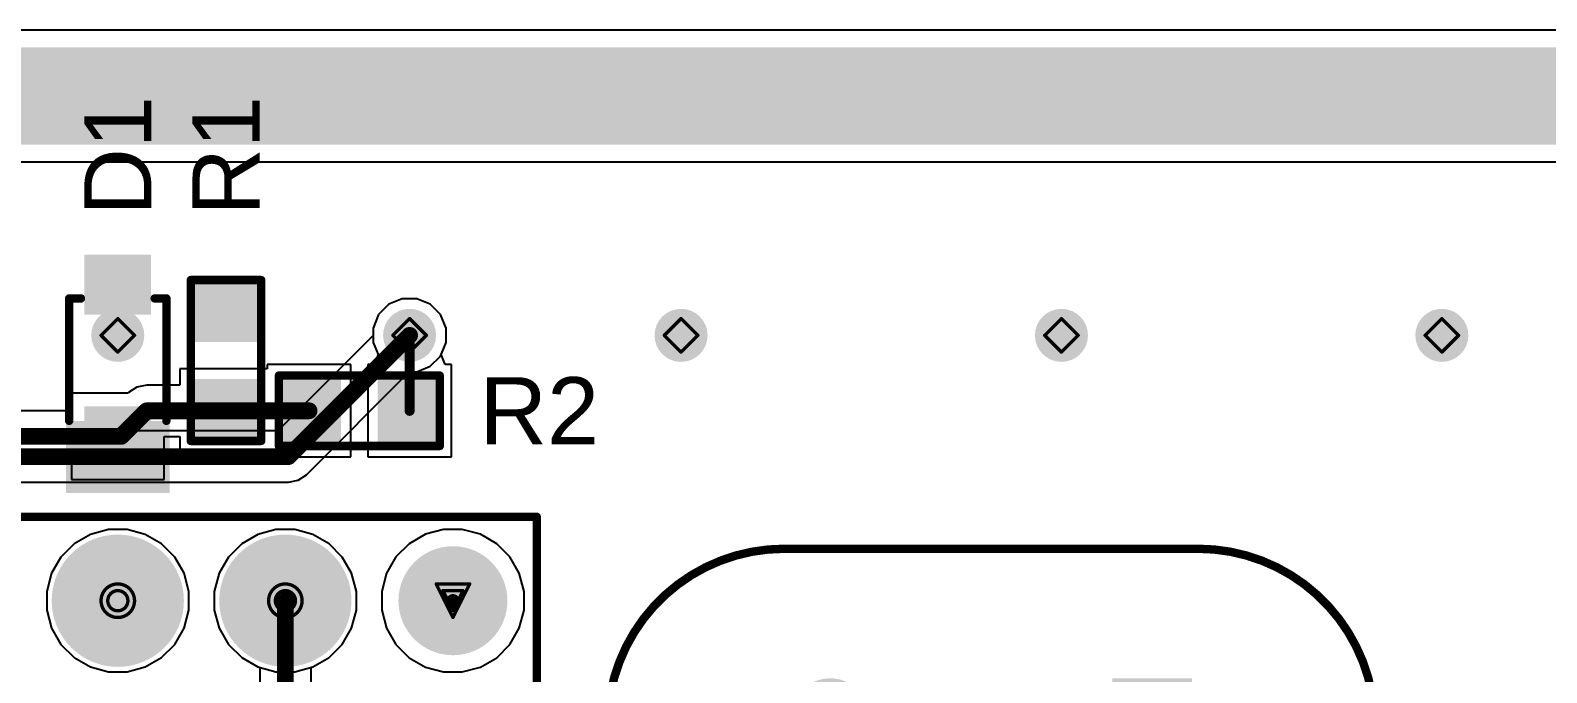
# Model space of a CAD drawing. Header units: inches. Extents: x -31 to 249, y -28 to 261.
# Drawn here: x 82.29 to 105.27, y 53.52 to 63.25 of the extents above; entities that cross this region are included whole.
import ezdxf

# ---------------------------------------------------------------- set-up
doc = ezdxf.new("R2010")
doc.units = ezdxf.units.IN
for name, color, linetype in [('Bottom Layer', 5, 'Continuous'), ('Bottom Solder', 6, 'Continuous'), ('Drill Drawing', 1, 'Continuous'), ('Mechanical 13', 56, 'Continuous'), ('Multi-Layer', 9, 'Continuous'), ('Pad Holes', 156, 'Continuous'), ('Top Layer', 1, 'Continuous'), ('Top Overlay', 2, 'Continuous'), ('Top Paste', 8, 'Continuous'), ('Top Solder', 216, 'Continuous'), ('Via Holes', 16, 'Continuous')]:
    doc.layers.add(name, color=color, linetype=linetype)
doc.styles.add('Arial', font='', dxfattribs={"height": 0.2})
doc.styles.get('Arial').set_extended_font_data('Arial')

# ---------------------------------------------------------------- blocks, each defined once
blk = doc.blocks.new('SOD_323_5')
at = {"layer": 'Top Layer'}
for points in [[(-0.75, -0.45), (-1.55, -0.45), (-1.55, 0.45), (-0.75, 0.45)], [(1.55, -0.45), (0.75, -0.45), (0.75, 0.45), (1.55, 0.45)]]:
    blk.add_hatch(color=1, dxfattribs=at).paths.add_polyline_path(points)
at = {"layer": 'Top Overlay'}
for points in [[(-2.007, 0.483), (-0.914, 0.483), (-0.914, 0.787), (-2.007, 0.787)], [(-2.007, -0.508), (-1.575, -0.508), (-1.575, 0.508), (-2.007, 0.508)], [(-2.007, -0.787), (-0.914, -0.787), (-0.914, -0.483), (-2.007, -0.483)]]:
    blk.add_hatch(color=2, dxfattribs=at).paths.add_polyline_path(points)
at = {"layer": 'Top Paste'}
for points in [[(-0.75, -0.45), (-1.55, -0.45), (-1.55, 0.45), (-0.75, 0.45)], [(1.55, -0.45), (0.75, -0.45), (0.75, 0.45), (1.55, 0.45)]]:
    blk.add_hatch(color=8, dxfattribs=at).paths.add_polyline_path(points)
at = {"layer": 'Top Solder'}
for points in [[(-0.695, -0.505), (-1.605, -0.505), (-1.605, 0.505), (-0.695, 0.505)], [(1.605, -0.505), (0.695, -0.505), (0.695, 0.505), (1.605, 0.505)]]:
    blk.add_hatch(color=216, dxfattribs=at).paths.add_polyline_path(points)
at = {"layer": 'Top Overlay'}
for points in [[(-0.914, 0.737, 0.127, 0.127, 0), (0.94, 0.737, 0.127, 0.127, 0)], [(0.94, 0.737, 0.127, 0.127, 0), (0.94, 0.559, 0.127, 0.127, 0)], [(-0.914, -0.737, 0.127, 0.127, 0), (0.94, -0.737, 0.127, 0.127, 0)], [(0.94, -0.559, 0.127, 0.127, 0), (0.94, -0.737, 0.127, 0.127, 0)]]:
    blk.add_lwpolyline(points, format="xyseb", dxfattribs=at)
for points in [[(-0.946, 0.737, 0.0635, 0.0635, 1), (-0.883, 0.737, 0.0635, 0.0635, 1)], [(0.908, 0.737, 0.0635, 0.0635, 1), (0.972, 0.737, 0.0635, 0.0635, 1)], [(0.908, 0.737, 0.0635, 0.0635, 1), (0.972, 0.737, 0.0635, 0.0635, 1)], [(0.908, 0.559, 0.0635, 0.0635, 1), (0.972, 0.559, 0.0635, 0.0635, 1)], [(-0.946, -0.737, 0.0635, 0.0635, 1), (-0.883, -0.737, 0.0635, 0.0635, 1)], [(0.908, -0.559, 0.0635, 0.0635, 1), (0.972, -0.559, 0.0635, 0.0635, 1)], [(0.908, -0.737, 0.0635, 0.0635, 1), (0.972, -0.737, 0.0635, 0.0635, 1)], [(0.908, -0.737, 0.0635, 0.0635, 1), (0.972, -0.737, 0.0635, 0.0635, 1)]]:
    blk.add_lwpolyline(points, format="xyseb", close=True, dxfattribs=at)
blk = doc.blocks.new('71008000RW1_15')
at = {"layer": 'Bottom Layer'}
blk.add_hatch(color=5, dxfattribs=at).paths.add_polyline_path([(-0.5, 0.5), (0.5, 0.5), (0.5, -0.5), (-0.5, -0.5)])
h = blk.add_hatch(color=5, dxfattribs=at)
edge = h.paths.add_edge_path()
edge.add_arc((4.88, 0), 0.5, 0, 360)
at = {"layer": 'Bottom Solder'}
blk.add_hatch(color=6, dxfattribs=at).paths.add_polyline_path([(-0.602, 0.602), (0.602, 0.602), (0.602, -0.602), (-0.602, -0.602)])
h = blk.add_hatch(color=6, dxfattribs=at)
edge = h.paths.add_edge_path()
edge.add_arc((4.88, 0), 0.602, 0, 360)
at = {"layer": 'Multi-Layer'}
blk.add_hatch(color=9, dxfattribs=at).paths.add_polyline_path([(-0.5, 0.5), (0.5, 0.5), (0.5, -0.5), (-0.5, -0.5)])
h = blk.add_hatch(color=9, dxfattribs=at)
edge = h.paths.add_edge_path()
edge.add_arc((4.88, 0), 0.5, 0, 360)
at = {"layer": 'Pad Holes'}
h = blk.add_hatch(color=7, dxfattribs=at)
edge = h.paths.add_edge_path()
edge.add_arc((0, 0), 0.25, 0, 360)
h = blk.add_hatch(color=7, dxfattribs=at)
edge = h.paths.add_edge_path()
edge.add_arc((4.88, 0), 0.25, 0, 360)
at = {"layer": 'Top Layer'}
blk.add_hatch(color=1, dxfattribs=at).paths.add_polyline_path([(-0.5, 0.5), (0.5, 0.5), (0.5, -0.5), (-0.5, -0.5)])
h = blk.add_hatch(color=1, dxfattribs=at)
edge = h.paths.add_edge_path()
edge.add_arc((4.88, 0), 0.5, 0, 360)
at = {"layer": 'Top Overlay'}
blk.add_hatch(color=2, dxfattribs=at).paths.add_polyline_path([(-0.559, 0.635), (0.584, 0.635), (0.584, 0.813), (-0.559, 0.813)])
at = {"layer": 'Top Solder'}
blk.add_hatch(color=216, dxfattribs=at).paths.add_polyline_path([(-0.602, 0.602), (0.602, 0.602), (0.602, -0.602), (-0.602, -0.602)])
h = blk.add_hatch(color=216, dxfattribs=at)
edge = h.paths.add_edge_path()
edge.add_arc((4.88, 0), 0.602, 0, 360)
at = {"layer": 'Top Overlay'}
for points in [[(-3.375, -0.114, 0.127, 0.127, -0.414214), (-0.696, 2.565, 0.127, 0.127, 0)], [(5.576, 2.565, 0.127, 0.127, 0), (-0.696, 2.565, 0.127, 0.127, 0)], [(5.576, 2.565, 0.127, 0.127, -0.414214), (8.255, -0.114, 0.127, 0.127, 0)], [(-0.696, -2.565, 0.127, 0.127, -0.414214), (-3.375, 0.114, 0.127, 0.127, 0)], [(8.255, 0.114, 0.127, 0.127, -0.414214), (5.576, -2.565, 0.127, 0.127, 0)], [(5.576, -2.565, 0.127, 0.127, 0), (-0.696, -2.565, 0.127, 0.127, 0)]]:
    blk.add_lwpolyline(points, format="xyseb", dxfattribs=at)
for points in [[(-0.728, 2.565, 0.0635, 0.0635, 1), (-0.664, 2.565, 0.0635, 0.0635, 1)], [(-0.728, 2.565, 0.0635, 0.0635, 1), (-0.664, 2.565, 0.0635, 0.0635, 1)], [(5.544, 2.565, 0.0635, 0.0635, 1), (5.608, 2.565, 0.0635, 0.0635, 1)], [(5.544, 2.565, 0.0635, 0.0635, 1), (5.608, 2.565, 0.0635, 0.0635, 1)], [(-3.407, 0.114, 0.0635, 0.0635, 1), (-3.343, 0.114, 0.0635, 0.0635, 1)], [(8.223, 0.114, 0.0635, 0.0635, 1), (8.287, 0.114, 0.0635, 0.0635, 1)], [(-3.407, -0.114, 0.0635, 0.0635, 1), (-3.343, -0.114, 0.0635, 0.0635, 1)], [(8.223, -0.114, 0.0635, 0.0635, 1), (8.287, -0.114, 0.0635, 0.0635, 1)], [(-0.728, -2.565, 0.0635, 0.0635, 1), (-0.664, -2.565, 0.0635, 0.0635, 1)], [(-0.728, -2.565, 0.0635, 0.0635, 1), (-0.664, -2.565, 0.0635, 0.0635, 1)], [(5.544, -2.565, 0.0635, 0.0635, 1), (5.608, -2.565, 0.0635, 0.0635, 1)], [(5.544, -2.565, 0.0635, 0.0635, 1), (5.608, -2.565, 0.0635, 0.0635, 1)]]:
    blk.add_lwpolyline(points, format="xyseb", close=True, dxfattribs=at)
blk = doc.blocks.new('A000005_17')
at = {"layer": 'Bottom Layer'}
h = blk.add_hatch(color=5, dxfattribs=at)
edge = h.paths.add_edge_path()
edge.add_arc((7.62, -15.24), 0.9, 0, 360)
h = blk.add_hatch(color=5, dxfattribs=at)
edge = h.paths.add_edge_path()
edge.add_arc((7.62, -17.78), 0.9, 0, 360)
at = {"layer": 'Bottom Solder'}
h = blk.add_hatch(color=6, dxfattribs=at)
edge = h.paths.add_edge_path()
edge.add_arc((7.62, -15.24), 1.002, 0, 360)
h = blk.add_hatch(color=6, dxfattribs=at)
edge = h.paths.add_edge_path()
edge.add_arc((7.62, -17.78), 1.002, 0, 360)
h = blk.add_hatch(color=6, dxfattribs=at)
edge = h.paths.add_edge_path()
edge.add_arc((7.62, -20.32), 0.102, 0, 360)
at = {"layer": 'Multi-Layer'}
h = blk.add_hatch(color=9, dxfattribs=at)
edge = h.paths.add_edge_path()
edge.add_arc((7.62, -15.24), 0.9, 0, 360)
h = blk.add_hatch(color=9, dxfattribs=at)
edge = h.paths.add_edge_path()
edge.add_arc((7.62, -17.78), 0.9, 0, 360)
at = {"layer": 'Pad Holes'}
h = blk.add_hatch(color=7, dxfattribs=at)
edge = h.paths.add_edge_path()
edge.add_arc((7.62, -15.24), 0.5, 0, 360)
h = blk.add_hatch(color=7, dxfattribs=at)
edge = h.paths.add_edge_path()
edge.add_arc((7.62, -17.78), 0.5, 0, 360)
h = blk.add_hatch(color=7, dxfattribs=at)
edge = h.paths.add_edge_path()
edge.add_arc((7.62, -20.32), 0.826, 0, 360)
at = {"layer": 'Top Layer'}
h = blk.add_hatch(color=1, dxfattribs=at)
edge = h.paths.add_edge_path()
edge.add_arc((7.62, -15.24), 0.9, 0, 360)
h = blk.add_hatch(color=1, dxfattribs=at)
edge = h.paths.add_edge_path()
edge.add_arc((7.62, -17.78), 0.9, 0, 360)
at = {"layer": 'Top Solder'}
h = blk.add_hatch(color=216, dxfattribs=at)
edge = h.paths.add_edge_path()
edge.add_arc((7.62, -15.24), 1.002, 0, 360)
h = blk.add_hatch(color=216, dxfattribs=at)
edge = h.paths.add_edge_path()
edge.add_arc((7.62, -17.78), 1.002, 0, 360)
h = blk.add_hatch(color=216, dxfattribs=at)
edge = h.paths.add_edge_path()
edge.add_arc((7.62, -20.32), 0.102, 0, 360)
at = {"layer": 'Mechanical 13'}
for points in [[(8.89, 21.59, 0.127, 0.127, 0), (8.89, -21.59, 0.127, 0.127, 0)], [(-8.89, -21.59, 0.127, 0.127, 0), (8.89, -21.59, 0.127, 0.127, 0)]]:
    blk.add_lwpolyline(points, format="xyseb", dxfattribs=at)
blk.add_lwpolyline([(8.858, -21.59, 0.0635, 0.0635, 1), (8.922, -21.59, 0.0635, 0.0635, 1)], format="xyseb", close=True, dxfattribs=at)
blk.add_lwpolyline([(8.858, -21.59, 0.0635, 0.0635, 1), (8.922, -21.59, 0.0635, 0.0635, 1)], format="xyseb", close=True, dxfattribs=at)
at = {"layer": 'Top Overlay'}
for points in [[(8.89, 21.59, 0.127, 0.127, 0), (8.89, -21.59, 0.127, 0.127, 0)], [(-8.89, -21.59, 0.127, 0.127, 0), (8.89, -21.59, 0.127, 0.127, 0)]]:
    blk.add_lwpolyline(points, format="xyseb", dxfattribs=at)
blk.add_lwpolyline([(8.858, -21.59, 0.0635, 0.0635, 1), (8.922, -21.59, 0.0635, 0.0635, 1)], format="xyseb", close=True, dxfattribs=at)
blk.add_lwpolyline([(8.858, -21.59, 0.0635, 0.0635, 1), (8.922, -21.59, 0.0635, 0.0635, 1)], format="xyseb", close=True, dxfattribs=at)
blk = doc.blocks.new('R___0603_28')
at = {"layer": 'Top Layer'}
for points in [[(-0.381, 0.4445), (-0.381, -0.4445), (-1.143, -0.4445), (-1.143, 0.4445)], [(1.143, 0.4445), (1.143, -0.4445), (0.381, -0.4445), (0.381, 0.4445)]]:
    blk.add_hatch(color=1, dxfattribs=at).paths.add_polyline_path(points)
at = {"layer": 'Top Paste'}
for points in [[(-0.381, 0.4445), (-0.381, -0.4445), (-1.143, -0.4445), (-1.143, 0.4445)], [(1.143, 0.4445), (1.143, -0.4445), (0.381, -0.4445), (0.381, 0.4445)]]:
    blk.add_hatch(color=8, dxfattribs=at).paths.add_polyline_path(points)
at = {"layer": 'Top Solder'}
for points in [[(-0.2794, 0.5461), (-0.2794, -0.5461), (-1.2446, -0.5461), (-1.2446, 0.5461)], [(1.2446, 0.5461), (1.2446, -0.5461), (0.2794, -0.5461), (0.2794, 0.5461)]]:
    blk.add_hatch(color=216, dxfattribs=at).paths.add_polyline_path(points)
at = {"layer": 'Top Overlay'}
for points in [[(-1.2192, 0.5334, 0.127, 0.127, 0), (-1.2192, -0.5334, 0.127, 0.127, 0)], [(1.2192, 0.5334, 0.127, 0.127, 0), (-1.2192, 0.5334, 0.127, 0.127, 0)], [(1.2192, 0.5334, 0.127, 0.127, 0), (1.2192, -0.5334, 0.127, 0.127, 0)], [(1.2192, -0.5334, 0.127, 0.127, 0), (-1.2192, -0.5334, 0.127, 0.127, 0)]]:
    blk.add_lwpolyline(points, format="xyseb", dxfattribs=at)
for points in [[(-1.25095, 0.5334, 0.0635, 0.0635, 1), (-1.18745, 0.5334, 0.0635, 0.0635, 1)], [(-1.25095, 0.5334, 0.0635, 0.0635, 1), (-1.18745, 0.5334, 0.0635, 0.0635, 1)], [(1.18745, 0.5334, 0.0635, 0.0635, 1), (1.25095, 0.5334, 0.0635, 0.0635, 1)], [(1.18745, 0.5334, 0.0635, 0.0635, 1), (1.25095, 0.5334, 0.0635, 0.0635, 1)], [(-1.25095, -0.5334, 0.0635, 0.0635, 1), (-1.18745, -0.5334, 0.0635, 0.0635, 1)], [(-1.25095, -0.5334, 0.0635, 0.0635, 1), (-1.18745, -0.5334, 0.0635, 0.0635, 1)], [(1.18745, -0.5334, 0.0635, 0.0635, 1), (1.25095, -0.5334, 0.0635, 0.0635, 1)], [(1.18745, -0.5334, 0.0635, 0.0635, 1), (1.25095, -0.5334, 0.0635, 0.0635, 1)]]:
    blk.add_lwpolyline(points, format="xyseb", close=True, dxfattribs=at)
blk = doc.blocks.new('R___0603_29')
at = {"layer": 'Top Layer'}
for points in [[(-0.381, 0.4445), (-0.381, -0.4445), (-1.143, -0.4445), (-1.143, 0.4445)], [(1.143, 0.4445), (1.143, -0.4445), (0.381, -0.4445), (0.381, 0.4445)]]:
    blk.add_hatch(color=1, dxfattribs=at).paths.add_polyline_path(points)
at = {"layer": 'Top Paste'}
for points in [[(-0.381, 0.4445), (-0.381, -0.4445), (-1.143, -0.4445), (-1.143, 0.4445)], [(1.143, 0.4445), (1.143, -0.4445), (0.381, -0.4445), (0.381, 0.4445)]]:
    blk.add_hatch(color=8, dxfattribs=at).paths.add_polyline_path(points)
at = {"layer": 'Top Solder'}
for points in [[(-0.2794, 0.5461), (-0.2794, -0.5461), (-1.2446, -0.5461), (-1.2446, 0.5461)], [(1.2446, 0.5461), (1.2446, -0.5461), (0.2794, -0.5461), (0.2794, 0.5461)]]:
    blk.add_hatch(color=216, dxfattribs=at).paths.add_polyline_path(points)
at = {"layer": 'Top Overlay'}
for points in [[(-1.2192, 0.5334, 0.127, 0.127, 0), (-1.2192, -0.5334, 0.127, 0.127, 0)], [(-1.2192, 0.5334, 0.127, 0.127, 0), (1.2192, 0.5334, 0.127, 0.127, 0)], [(1.2192, 0.5334, 0.127, 0.127, 0), (1.2192, -0.5334, 0.127, 0.127, 0)], [(-1.2192, -0.5334, 0.127, 0.127, 0), (1.2192, -0.5334, 0.127, 0.127, 0)]]:
    blk.add_lwpolyline(points, format="xyseb", dxfattribs=at)
for points in [[(-1.25095, 0.5334, 0.0635, 0.0635, 1), (-1.18745, 0.5334, 0.0635, 0.0635, 1)], [(-1.25095, 0.5334, 0.0635, 0.0635, 1), (-1.18745, 0.5334, 0.0635, 0.0635, 1)], [(1.18745, 0.5334, 0.0635, 0.0635, 1), (1.25095, 0.5334, 0.0635, 0.0635, 1)], [(1.18745, 0.5334, 0.0635, 0.0635, 1), (1.25095, 0.5334, 0.0635, 0.0635, 1)], [(-1.25095, -0.5334, 0.0635, 0.0635, 1), (-1.18745, -0.5334, 0.0635, 0.0635, 1)], [(-1.25095, -0.5334, 0.0635, 0.0635, 1), (-1.18745, -0.5334, 0.0635, 0.0635, 1)], [(1.18745, -0.5334, 0.0635, 0.0635, 1), (1.25095, -0.5334, 0.0635, 0.0635, 1)], [(1.18745, -0.5334, 0.0635, 0.0635, 1), (1.25095, -0.5334, 0.0635, 0.0635, 1)]]:
    blk.add_lwpolyline(points, format="xyseb", close=True, dxfattribs=at)

msp = doc.modelspace()

# ---------------------------------------------------------------- hatches: boundary and pattern name
at = {"layer": 'Bottom Layer'}
msp.add_hatch(color=5, dxfattribs=at).paths.add_polyline_path([(73.199, 61.52), (116.383, 61.52), (116.383, 62.992), (73.199, 62.992)])
h = msp.add_hatch(color=5, dxfattribs=at)
edge = h.paths.add_edge_path()
edge.add_arc((83.613, 58.63), 0.3, 0, 360)
h = msp.add_hatch(color=5, dxfattribs=at)
edge = h.paths.add_edge_path()
edge.add_arc((88.036, 58.63), 0.3, 0, 360)
h = msp.add_hatch(color=5, dxfattribs=at)
edge = h.paths.add_edge_path()
edge.add_arc((92.151, 58.63), 0.3, 0, 360)
h = msp.add_hatch(color=5, dxfattribs=at)
edge = h.paths.add_edge_path()
edge.add_arc((97.917, 58.63), 0.3, 0, 360)
h = msp.add_hatch(color=5, dxfattribs=at)
edge = h.paths.add_edge_path()
edge.add_arc((103.683, 58.63), 0.3, 0, 360)
at = {"layer": 'Bottom Solder'}
h = msp.add_hatch(color=6, dxfattribs=at)
edge = h.paths.add_edge_path()
edge.add_arc((83.613, 58.63), 0.402, 0, 360)
h = msp.add_hatch(color=6, dxfattribs=at)
edge = h.paths.add_edge_path()
edge.add_arc((88.036, 58.63), 0.402, 0, 360)
h = msp.add_hatch(color=6, dxfattribs=at)
edge = h.paths.add_edge_path()
edge.add_arc((92.151, 58.63), 0.402, 0, 360)
h = msp.add_hatch(color=6, dxfattribs=at)
edge = h.paths.add_edge_path()
edge.add_arc((97.917, 58.63), 0.402, 0, 360)
h = msp.add_hatch(color=6, dxfattribs=at)
edge = h.paths.add_edge_path()
edge.add_arc((103.683, 58.63), 0.402, 0, 360)
at = {"layer": 'Top Layer'}
h = msp.add_hatch(color=1, dxfattribs=at)
edge = h.paths.add_edge_path()
edge.add_arc((83.613, 58.63), 0.3, 0, 360)
h = msp.add_hatch(color=1, dxfattribs=at)
edge = h.paths.add_edge_path()
edge.add_arc((88.036, 58.63), 0.3, 0, 360)
h = msp.add_hatch(color=1, dxfattribs=at)
edge = h.paths.add_edge_path()
edge.add_arc((92.151, 58.63), 0.3, 0, 360)
h = msp.add_hatch(color=1, dxfattribs=at)
edge = h.paths.add_edge_path()
edge.add_arc((97.917, 58.63), 0.3, 0, 360)
h = msp.add_hatch(color=1, dxfattribs=at)
edge = h.paths.add_edge_path()
edge.add_arc((103.683, 58.63), 0.3, 0, 360)
at = {"layer": 'Top Solder'}
h = msp.add_hatch(color=216, dxfattribs=at)
edge = h.paths.add_edge_path()
edge.add_arc((83.613, 58.63), 0.402, 0, 360)
h = msp.add_hatch(color=216, dxfattribs=at)
edge = h.paths.add_edge_path()
edge.add_arc((88.036, 58.63), 0.402, 0, 360)
h = msp.add_hatch(color=216, dxfattribs=at)
edge = h.paths.add_edge_path()
edge.add_arc((92.151, 58.63), 0.402, 0, 360)
h = msp.add_hatch(color=216, dxfattribs=at)
edge = h.paths.add_edge_path()
edge.add_arc((97.917, 58.63), 0.402, 0, 360)
h = msp.add_hatch(color=216, dxfattribs=at)
edge = h.paths.add_edge_path()
edge.add_arc((103.683, 58.63), 0.402, 0, 360)
at = {"layer": 'Via Holes'}
h = msp.add_hatch(color=7, dxfattribs=at)
edge = h.paths.add_edge_path()
edge.add_arc((83.613, 58.63), 0.15, 0, 360)
h = msp.add_hatch(color=7, dxfattribs=at)
edge = h.paths.add_edge_path()
edge.add_arc((88.036, 58.63), 0.15, 0, 360)
h = msp.add_hatch(color=7, dxfattribs=at)
edge = h.paths.add_edge_path()
edge.add_arc((92.151, 58.63), 0.15, 0, 360)
h = msp.add_hatch(color=7, dxfattribs=at)
edge = h.paths.add_edge_path()
edge.add_arc((97.917, 58.63), 0.15, 0, 360)
h = msp.add_hatch(color=7, dxfattribs=at)
edge = h.paths.add_edge_path()
edge.add_arc((103.683, 58.63), 0.15, 0, 360)

# ---------------------------------------------------------------- linework, layer by layer
at = {"layer": 'Bottom Layer'}
for p, q in [((116.383, 63.251), (73.199, 63.251)), ((75.142, 61.261), (114.626, 61.261)), ((87.723, 59.1), (87.567, 58.944)), ((87.926, 59.184), (87.723, 59.1)), ((88.147, 59.184), (87.926, 59.184)), ((88.35, 59.1), (88.147, 59.184)), ((88.506, 58.944), (88.35, 59.1)), ((87.567, 58.944), (87.482, 58.74)), ((88.59, 58.74), (88.506, 58.944)), ((87.482, 58.626), (86.038, 57.182)), ((87.482, 58.74), (87.482, 58.626)), ((88.59, 58.52), (88.59, 58.74)), ((88.506, 58.316), (88.59, 58.52)), ((88.147, 58.076), (88.35, 58.161)), ((88.35, 58.161), (88.506, 58.316)), ((86.474, 56.518), (88.032, 58.076)), ((88.032, 58.076), (88.147, 58.076)), ((86.038, 57.182), (80.708, 57.182)), ((80.869, 56.405), (86.199, 56.405)), ((86.199, 56.405), (86.348, 56.434)), ((86.348, 56.434), (86.474, 56.518)), ((83.471, 55.688), (83.197, 55.614)), ((83.755, 55.688), (83.471, 55.688)), ((84.029, 55.614), (83.755, 55.688)), ((86.011, 55.688), (85.737, 55.614)), ((86.295, 55.688), (86.011, 55.688)), ((86.569, 55.614), (86.295, 55.688)), ((88.551, 55.69), (88.277, 55.616)), ((88.835, 55.69), (88.551, 55.69)), ((89.11, 55.616), (88.835, 55.69)), ((82.951, 55.472), (82.751, 55.272)), ((83.197, 55.614), (82.951, 55.472)), ((84.275, 55.472), (84.029, 55.614)), ((84.476, 55.272), (84.275, 55.472)), ((85.491, 55.472), (85.291, 55.272)), ((85.737, 55.614), (85.491, 55.472)), ((86.815, 55.472), (86.569, 55.614)), ((87.016, 55.272), (86.815, 55.472)), ((88.03, 55.474), (87.829, 55.273)), ((88.277, 55.616), (88.03, 55.474)), ((89.356, 55.474), (89.11, 55.616)), ((89.557, 55.273), (89.356, 55.474)), ((82.751, 55.272), (82.609, 55.026)), ((84.618, 55.026), (84.476, 55.272)), ((85.291, 55.272), (85.149, 55.026)), ((87.158, 55.026), (87.016, 55.272)), ((87.829, 55.273), (87.687, 55.027)), ((89.699, 55.027), (89.557, 55.273)), ((82.609, 55.026), (82.535, 54.752)), ((84.691, 54.752), (84.618, 55.026)), ((85.149, 55.026), (85.075, 54.752)), ((87.231, 54.752), (87.158, 55.026)), ((87.687, 55.027), (87.614, 54.752)), ((89.773, 54.752), (89.699, 55.027)), ((82.535, 54.752), (82.535, 54.468)), ((84.691, 54.468), (84.691, 54.752)), ((85.075, 54.752), (85.075, 54.468)), ((87.231, 54.468), (87.231, 54.752)), ((87.614, 54.752), (87.614, 54.468)), ((89.773, 54.468), (89.773, 54.752)), ((82.535, 54.468), (82.609, 54.194)), ((84.618, 54.194), (84.691, 54.468)), ((85.075, 54.468), (85.149, 54.194)), ((87.158, 54.194), (87.231, 54.468)), ((87.614, 54.468), (87.687, 54.193)), ((89.699, 54.193), (89.773, 54.468)), ((82.609, 54.194), (82.751, 53.948)), ((84.476, 53.948), (84.618, 54.194)), ((85.149, 54.194), (85.291, 53.948)), ((87.016, 53.948), (87.158, 54.194)), ((87.687, 54.193), (87.829, 53.947)), ((89.557, 53.947), (89.699, 54.193)), ((82.751, 53.948), (82.951, 53.748)), ((84.275, 53.748), (84.476, 53.948)), ((85.291, 53.948), (85.491, 53.748)), ((86.815, 53.748), (87.016, 53.948)), ((87.829, 53.947), (88.03, 53.746)), ((89.356, 53.746), (89.557, 53.947)), ((82.951, 53.748), (83.197, 53.606)), ((83.197, 53.606), (83.471, 53.532)), ((83.755, 53.532), (84.029, 53.606)), ((84.029, 53.606), (84.275, 53.748)), ((85.491, 53.748), (85.737, 53.606)), ((85.737, 53.606), (86.011, 53.532)), ((86.295, 53.532), (86.569, 53.606)), ((86.569, 53.606), (86.815, 53.748)), ((88.03, 53.746), (88.277, 53.604)), ((88.277, 53.604), (88.551, 53.531)), ((88.835, 53.531), (89.11, 53.604)), ((89.11, 53.604), (89.356, 53.746)), ((83.471, 53.532), (83.755, 53.532)), ((86.011, 53.532), (86.295, 53.532)), ((88.551, 53.531), (88.835, 53.531))]:
    msp.add_line(p, q, dxfattribs=at)
for points in [[(86.199, 56.793, 0.254, 0.254, 0), (88.036, 58.63, 0.254, 0.254, 0)], [(80.708, 56.793, 0.254, 0.254, 0), (86.199, 56.793, 0.254, 0.254, 0)]]:
    msp.add_lwpolyline(points, format="xyseb", dxfattribs=at)
for points in [[(87.973, 58.63, 0.127, 0.127, 1), (88.1, 58.63, 0.127, 0.127, 1)], [(86.136, 56.793, 0.127, 0.127, 1), (86.263, 56.793, 0.127, 0.127, 1)], [(86.136, 56.793, 0.127, 0.127, 1), (86.263, 56.793, 0.127, 0.127, 1)]]:
    msp.add_lwpolyline(points, format="xyseb", close=True, dxfattribs=at)
at = {"layer": 'Drill Drawing'}
for points in [[(83.359, 58.63, 0.0508, 0.0508, 0), (83.613, 58.884, 0.0508, 0.0508, 0)], [(83.613, 58.884, 0.0508, 0.0508, 0), (83.867, 58.63, 0.0508, 0.0508, 0)], [(87.782, 58.63, 0.0508, 0.0508, 0), (88.036, 58.884, 0.0508, 0.0508, 0)], [(88.036, 58.884, 0.0508, 0.0508, 0), (88.29, 58.63, 0.0508, 0.0508, 0)], [(91.897, 58.63, 0.0508, 0.0508, 0), (92.151, 58.884, 0.0508, 0.0508, 0)], [(92.151, 58.884, 0.0508, 0.0508, 0), (92.405, 58.63, 0.0508, 0.0508, 0)], [(97.663, 58.63, 0.0508, 0.0508, 0), (97.917, 58.884, 0.0508, 0.0508, 0)], [(97.917, 58.884, 0.0508, 0.0508, 0), (98.171, 58.63, 0.0508, 0.0508, 0)], [(103.429, 58.63, 0.0508, 0.0508, 0), (103.683, 58.884, 0.0508, 0.0508, 0)], [(103.683, 58.884, 0.0508, 0.0508, 0), (103.937, 58.63, 0.0508, 0.0508, 0)], [(83.359, 58.63, 0.0508, 0.0508, 0), (83.613, 58.376, 0.0508, 0.0508, 0)], [(83.613, 58.376, 0.0508, 0.0508, 0), (83.867, 58.63, 0.0508, 0.0508, 0)], [(87.782, 58.63, 0.0508, 0.0508, 0), (88.036, 58.376, 0.0508, 0.0508, 0)], [(88.036, 58.376, 0.0508, 0.0508, 0), (88.29, 58.63, 0.0508, 0.0508, 0)], [(91.897, 58.63, 0.0508, 0.0508, 0), (92.151, 58.376, 0.0508, 0.0508, 0)], [(92.151, 58.376, 0.0508, 0.0508, 0), (92.405, 58.63, 0.0508, 0.0508, 0)], [(97.663, 58.63, 0.0508, 0.0508, 0), (97.917, 58.376, 0.0508, 0.0508, 0)], [(97.917, 58.376, 0.0508, 0.0508, 0), (98.171, 58.63, 0.0508, 0.0508, 0)], [(103.429, 58.63, 0.0508, 0.0508, 0), (103.683, 58.376, 0.0508, 0.0508, 0)], [(103.683, 58.376, 0.0508, 0.0508, 0), (103.937, 58.63, 0.0508, 0.0508, 0)], [(88.439, 54.864, 0.0508, 0.0508, 0), (88.947, 54.864, 0.0508, 0.0508, 0)], [(88.439, 54.864, 0.0508, 0.0508, 0), (88.693, 54.356, 0.0508, 0.0508, 0)], [(88.541, 54.762, 0.0508, 0.0508, 0), (88.846, 54.762, 0.0508, 0.0508, 0)], [(88.541, 54.762, 0.0508, 0.0508, 0), (88.693, 54.458, 0.0508, 0.0508, 0)], [(88.693, 54.356, 0.0508, 0.0508, 0), (88.947, 54.864, 0.0508, 0.0508, 0)], [(88.693, 54.458, 0.0508, 0.0508, 0), (88.846, 54.762, 0.0508, 0.0508, 0)]]:
    msp.add_lwpolyline(points, format="xyseb", dxfattribs=at)
for points in [[(83.601, 58.884, 0.0254, 0.0254, 1), (83.626, 58.884, 0.0254, 0.0254, 1)], [(83.601, 58.884, 0.0254, 0.0254, 1), (83.626, 58.884, 0.0254, 0.0254, 1)], [(88.024, 58.884, 0.0254, 0.0254, 1), (88.049, 58.884, 0.0254, 0.0254, 1)], [(88.024, 58.884, 0.0254, 0.0254, 1), (88.049, 58.884, 0.0254, 0.0254, 1)], [(92.138, 58.884, 0.0254, 0.0254, 1), (92.164, 58.884, 0.0254, 0.0254, 1)], [(92.138, 58.884, 0.0254, 0.0254, 1), (92.164, 58.884, 0.0254, 0.0254, 1)], [(97.904, 58.884, 0.0254, 0.0254, 1), (97.93, 58.884, 0.0254, 0.0254, 1)], [(97.904, 58.884, 0.0254, 0.0254, 1), (97.93, 58.884, 0.0254, 0.0254, 1)], [(103.67, 58.884, 0.0254, 0.0254, 1), (103.695, 58.884, 0.0254, 0.0254, 1)], [(103.67, 58.884, 0.0254, 0.0254, 1), (103.695, 58.884, 0.0254, 0.0254, 1)], [(83.347, 58.63, 0.0254, 0.0254, 1), (83.372, 58.63, 0.0254, 0.0254, 1)], [(83.347, 58.63, 0.0254, 0.0254, 1), (83.372, 58.63, 0.0254, 0.0254, 1)], [(83.855, 58.63, 0.0254, 0.0254, 1), (83.88, 58.63, 0.0254, 0.0254, 1)], [(83.855, 58.63, 0.0254, 0.0254, 1), (83.88, 58.63, 0.0254, 0.0254, 1)], [(87.77, 58.63, 0.0254, 0.0254, 1), (87.795, 58.63, 0.0254, 0.0254, 1)], [(87.77, 58.63, 0.0254, 0.0254, 1), (87.795, 58.63, 0.0254, 0.0254, 1)], [(88.278, 58.63, 0.0254, 0.0254, 1), (88.303, 58.63, 0.0254, 0.0254, 1)], [(88.278, 58.63, 0.0254, 0.0254, 1), (88.303, 58.63, 0.0254, 0.0254, 1)], [(91.885, 58.63, 0.0254, 0.0254, 1), (91.91, 58.63, 0.0254, 0.0254, 1)], [(91.885, 58.63, 0.0254, 0.0254, 1), (91.91, 58.63, 0.0254, 0.0254, 1)], [(92.392, 58.63, 0.0254, 0.0254, 1), (92.418, 58.63, 0.0254, 0.0254, 1)], [(92.392, 58.63, 0.0254, 0.0254, 1), (92.418, 58.63, 0.0254, 0.0254, 1)], [(97.65, 58.63, 0.0254, 0.0254, 1), (97.676, 58.63, 0.0254, 0.0254, 1)], [(97.65, 58.63, 0.0254, 0.0254, 1), (97.676, 58.63, 0.0254, 0.0254, 1)], [(98.158, 58.63, 0.0254, 0.0254, 1), (98.184, 58.63, 0.0254, 0.0254, 1)], [(98.158, 58.63, 0.0254, 0.0254, 1), (98.184, 58.63, 0.0254, 0.0254, 1)], [(103.416, 58.63, 0.0254, 0.0254, 1), (103.442, 58.63, 0.0254, 0.0254, 1)], [(103.416, 58.63, 0.0254, 0.0254, 1), (103.442, 58.63, 0.0254, 0.0254, 1)], [(103.924, 58.63, 0.0254, 0.0254, 1), (103.95, 58.63, 0.0254, 0.0254, 1)], [(103.924, 58.63, 0.0254, 0.0254, 1), (103.95, 58.63, 0.0254, 0.0254, 1)], [(83.601, 58.376, 0.0254, 0.0254, 1), (83.626, 58.376, 0.0254, 0.0254, 1)], [(83.601, 58.376, 0.0254, 0.0254, 1), (83.626, 58.376, 0.0254, 0.0254, 1)], [(88.024, 58.376, 0.0254, 0.0254, 1), (88.049, 58.376, 0.0254, 0.0254, 1)], [(88.024, 58.376, 0.0254, 0.0254, 1), (88.049, 58.376, 0.0254, 0.0254, 1)], [(92.138, 58.376, 0.0254, 0.0254, 1), (92.164, 58.376, 0.0254, 0.0254, 1)], [(92.138, 58.376, 0.0254, 0.0254, 1), (92.164, 58.376, 0.0254, 0.0254, 1)], [(97.904, 58.376, 0.0254, 0.0254, 1), (97.93, 58.376, 0.0254, 0.0254, 1)], [(97.904, 58.376, 0.0254, 0.0254, 1), (97.93, 58.376, 0.0254, 0.0254, 1)], [(103.67, 58.376, 0.0254, 0.0254, 1), (103.695, 58.376, 0.0254, 0.0254, 1)], [(103.67, 58.376, 0.0254, 0.0254, 1), (103.695, 58.376, 0.0254, 0.0254, 1)], [(83.867, 54.61, 0.0508, 0.0508, 1), (83.359, 54.61, 0.0508, 0.0508, 1)], [(83.766, 54.61, 0.0508, 0.0508, 1), (83.461, 54.61, 0.0508, 0.0508, 1)], [(86.407, 54.61, 0.0508, 0.0508, 1), (85.899, 54.61, 0.0508, 0.0508, 1)], [(86.306, 54.61, 0.0508, 0.0508, 1), (86.001, 54.61, 0.0508, 0.0508, 1)], [(88.427, 54.864, 0.0254, 0.0254, 1), (88.452, 54.864, 0.0254, 0.0254, 1)], [(88.427, 54.864, 0.0254, 0.0254, 1), (88.452, 54.864, 0.0254, 0.0254, 1)], [(88.528, 54.762, 0.0254, 0.0254, 1), (88.554, 54.762, 0.0254, 0.0254, 1)], [(88.528, 54.762, 0.0254, 0.0254, 1), (88.554, 54.762, 0.0254, 0.0254, 1)], [(88.833, 54.762, 0.0254, 0.0254, 1), (88.858, 54.762, 0.0254, 0.0254, 1)], [(88.833, 54.762, 0.0254, 0.0254, 1), (88.858, 54.762, 0.0254, 0.0254, 1)], [(88.935, 54.864, 0.0254, 0.0254, 1), (88.96, 54.864, 0.0254, 0.0254, 1)], [(88.935, 54.864, 0.0254, 0.0254, 1), (88.96, 54.864, 0.0254, 0.0254, 1)], [(83.347, 54.61, 0.0254, 0.0254, 1), (83.372, 54.61, 0.0254, 0.0254, 1)], [(83.448, 54.61, 0.0254, 0.0254, 1), (83.474, 54.61, 0.0254, 0.0254, 1)], [(83.753, 54.61, 0.0254, 0.0254, 1), (83.778, 54.61, 0.0254, 0.0254, 1)], [(83.855, 54.61, 0.0254, 0.0254, 1), (83.88, 54.61, 0.0254, 0.0254, 1)], [(85.887, 54.61, 0.0254, 0.0254, 1), (85.912, 54.61, 0.0254, 0.0254, 1)], [(85.988, 54.61, 0.0254, 0.0254, 1), (86.014, 54.61, 0.0254, 0.0254, 1)], [(86.293, 54.61, 0.0254, 0.0254, 1), (86.318, 54.61, 0.0254, 0.0254, 1)], [(86.395, 54.61, 0.0254, 0.0254, 1), (86.42, 54.61, 0.0254, 0.0254, 1)], [(88.681, 54.458, 0.0254, 0.0254, 1), (88.706, 54.458, 0.0254, 0.0254, 1)], [(88.681, 54.458, 0.0254, 0.0254, 1), (88.706, 54.458, 0.0254, 0.0254, 1)], [(88.681, 54.356, 0.0254, 0.0254, 1), (88.706, 54.356, 0.0254, 0.0254, 1)], [(88.681, 54.356, 0.0254, 0.0254, 1), (88.706, 54.356, 0.0254, 0.0254, 1)]]:
    msp.add_lwpolyline(points, format="xyseb", close=True, dxfattribs=at)
at = {"layer": 'Top Layer'}
for p, q in [((87.723, 59.1), (87.567, 58.944)), ((87.926, 59.184), (87.723, 59.1)), ((88.147, 59.184), (87.926, 59.184)), ((88.35, 59.1), (88.147, 59.184)), ((88.506, 58.944), (88.35, 59.1)), ((87.567, 58.944), (87.482, 58.74)), ((88.59, 58.74), (88.506, 58.944)), ((87.482, 58.74), (87.482, 58.52)), ((88.59, 58.52), (88.59, 58.74)), ((87.482, 58.52), (87.558, 58.338)), ((88.515, 58.338), (88.59, 58.52)), ((87.147, 58.186), (85.877, 58.186)), ((85.877, 58.186), (85.877, 58.122)), ((87.147, 56.789), (87.147, 58.186)), ((87.498, 58.186), (87.401, 58.186)), ((87.401, 58.186), (87.401, 56.789)), ((87.558, 58.338), (87.498, 58.186)), ((88.575, 58.186), (88.515, 58.338)), ((88.671, 58.186), (88.575, 58.186)), ((88.671, 56.789), (88.671, 58.186)), ((85.877, 58.122), (84.555, 58.122)), ((84.555, 58.122), (84.555, 57.876)), ((83.768, 57.753), (82.909, 57.753)), ((82.909, 57.753), (82.909, 57.488)), ((83.777, 57.762), (83.768, 57.753)), ((83.903, 57.846), (83.777, 57.762)), ((84.051, 57.876), (83.903, 57.846)), ((84.555, 57.876), (84.051, 57.876)), ((82.909, 57.488), (81.022, 57.488)), ((84.317, 56.445), (84.317, 57.099)), ((84.317, 57.099), (84.555, 57.099)), ((84.555, 57.099), (84.555, 56.852)), ((84.555, 56.852), (85.877, 56.852)), ((85.877, 56.852), (85.877, 56.789)), ((85.877, 56.789), (87.147, 56.789)), ((87.401, 56.789), (88.671, 56.789)), ((81.183, 56.711), (82.909, 56.711)), ((82.909, 56.711), (82.909, 56.445)), ((82.909, 56.445), (84.317, 56.445)), ((83.471, 55.688), (83.197, 55.614)), ((83.755, 55.688), (83.471, 55.688)), ((84.029, 55.614), (83.755, 55.688)), ((86.011, 55.688), (85.737, 55.614)), ((86.295, 55.688), (86.011, 55.688)), ((86.569, 55.614), (86.295, 55.688)), ((88.551, 55.69), (88.277, 55.616)), ((88.835, 55.69), (88.551, 55.69)), ((89.11, 55.616), (88.835, 55.69)), ((82.951, 55.472), (82.751, 55.272)), ((83.197, 55.614), (82.951, 55.472)), ((84.275, 55.472), (84.029, 55.614)), ((84.476, 55.272), (84.275, 55.472)), ((85.491, 55.472), (85.291, 55.272)), ((85.737, 55.614), (85.491, 55.472)), ((86.815, 55.472), (86.569, 55.614)), ((87.016, 55.272), (86.815, 55.472)), ((88.03, 55.474), (87.829, 55.273)), ((88.277, 55.616), (88.03, 55.474)), ((89.356, 55.474), (89.11, 55.616)), ((89.557, 55.273), (89.356, 55.474)), ((82.751, 55.272), (82.609, 55.026)), ((84.618, 55.026), (84.476, 55.272)), ((85.291, 55.272), (85.149, 55.026)), ((87.158, 55.026), (87.016, 55.272)), ((87.829, 55.273), (87.687, 55.027)), ((89.699, 55.027), (89.557, 55.273)), ((82.609, 55.026), (82.535, 54.752)), ((84.691, 54.752), (84.618, 55.026)), ((85.149, 55.026), (85.075, 54.752)), ((87.231, 54.752), (87.158, 55.026)), ((87.687, 55.027), (87.614, 54.752)), ((89.773, 54.752), (89.699, 55.027)), ((82.535, 54.752), (82.535, 54.468)), ((84.691, 54.468), (84.691, 54.752)), ((85.075, 54.752), (85.075, 54.468)), ((87.231, 54.468), (87.231, 54.752)), ((87.614, 54.752), (87.614, 54.468)), ((89.773, 54.468), (89.773, 54.752)), ((82.535, 54.468), (82.609, 54.194)), ((84.618, 54.194), (84.691, 54.468)), ((85.075, 54.468), (85.149, 54.194)), ((87.158, 54.194), (87.231, 54.468)), ((87.614, 54.468), (87.687, 54.193)), ((89.699, 54.193), (89.773, 54.468)), ((82.609, 54.194), (82.751, 53.948)), ((84.476, 53.948), (84.618, 54.194)), ((85.149, 54.194), (85.291, 53.948)), ((87.016, 53.948), (87.158, 54.194)), ((87.687, 54.193), (87.829, 53.947)), ((89.557, 53.947), (89.699, 54.193)), ((82.751, 53.948), (82.951, 53.748)), ((84.275, 53.748), (84.476, 53.948)), ((85.291, 53.948), (85.491, 53.748)), ((86.815, 53.748), (87.016, 53.948)), ((87.829, 53.947), (88.03, 53.746)), ((89.356, 53.746), (89.557, 53.947)), ((82.951, 53.748), (83.197, 53.606)), ((83.197, 53.606), (83.471, 53.532)), ((83.755, 53.532), (84.029, 53.606)), ((84.029, 53.606), (84.275, 53.748)), ((85.491, 53.748), (85.737, 53.606)), ((85.737, 53.606), (85.765, 53.598)), ((85.765, 53.598), (85.765, 46.091)), ((86.542, 53.598), (86.569, 53.606)), ((86.542, 46.252), (86.542, 53.598)), ((86.569, 53.606), (86.815, 53.748)), ((88.03, 53.746), (88.277, 53.604)), ((88.277, 53.604), (88.551, 53.531)), ((88.835, 53.531), (89.11, 53.604)), ((89.11, 53.604), (89.356, 53.746)), ((83.471, 53.532), (83.755, 53.532)), ((88.551, 53.531), (88.835, 53.531))]:
    msp.add_line(p, q, dxfattribs=at)
for points in [[(88.036, 57.487, 0.152, 0.152, 0), (88.036, 58.63, 0.152, 0.152, 0)], [(83.663, 57.099, 0.254, 0.254, 0), (84.051, 57.487, 0.254, 0.254, 0)], [(84.051, 57.487, 0.254, 0.254, 0), (85.253, 57.487, 0.254, 0.254, 0)], [(85.253, 57.487, 0.254, 0.254, 0), (86.512, 57.487, 0.254, 0.254, 0)], [(81.022, 57.099, 0.254, 0.254, 0), (83.613, 57.099, 0.254, 0.254, 0)], [(83.613, 57.099, 0.254, 0.254, 0), (83.663, 57.099, 0.254, 0.254, 0)], [(86.153, 46.091, 0.254, 0.254, 0), (86.153, 54.61, 0.254, 0.254, 0)]]:
    msp.add_lwpolyline(points, format="xyseb", dxfattribs=at)
for points in [[(87.998, 58.63, 0.0762, 0.0762, 1), (88.075, 58.63, 0.0762, 0.0762, 1)], [(83.988, 57.487, 0.127, 0.127, 1), (84.115, 57.487, 0.127, 0.127, 1)], [(83.988, 57.487, 0.127, 0.127, 1), (84.115, 57.487, 0.127, 0.127, 1)], [(85.19, 57.487, 0.127, 0.127, 1), (85.317, 57.487, 0.127, 0.127, 1)], [(85.19, 57.487, 0.127, 0.127, 1), (85.317, 57.487, 0.127, 0.127, 1)], [(86.449, 57.487, 0.127, 0.127, 1), (86.576, 57.487, 0.127, 0.127, 1)], [(87.998, 57.487, 0.0762, 0.0762, 1), (88.075, 57.487, 0.0762, 0.0762, 1)], [(83.55, 57.099, 0.127, 0.127, 1), (83.677, 57.099, 0.127, 0.127, 1)], [(83.55, 57.099, 0.127, 0.127, 1), (83.677, 57.099, 0.127, 0.127, 1)], [(83.6, 57.099, 0.127, 0.127, 1), (83.727, 57.099, 0.127, 0.127, 1)], [(83.6, 57.099, 0.127, 0.127, 1), (83.727, 57.099, 0.127, 0.127, 1)], [(86.09, 54.61, 0.127, 0.127, 1), (86.217, 54.61, 0.127, 0.127, 1)]]:
    msp.add_lwpolyline(points, format="xyseb", close=True, dxfattribs=at)

# ---------------------------------------------------------------- block references
for name, p, rotation in [('SOD_323_5', (83.613, 58.249), 90), ('R___0603_29', (85.253, 58.249), 90), ('R___0603_28', (87.274, 57.487), 180), ('A000005_17', (68.373, 46.99), 90), ('71008000RW1_15', (99.292, 52.832), 180)]:
    msp.add_blockref(name, p, dxfattribs=dict(rotation=rotation))

# ---------------------------------------------------------------- texts
at = {"layer": 'Top Overlay', "style": 'Arial'}
for s, p in [('D1', (84.121, 60.442)), ('R1', (85.761, 60.442))]:
    msp.add_text(s, height=1.016, rotation=90, dxfattribs=at).set_placement(p)
msp.add_text('R2', height=1.016, dxfattribs=at).set_placement((89.095, 56.98))

doc.saveas('drawing.dxf')
